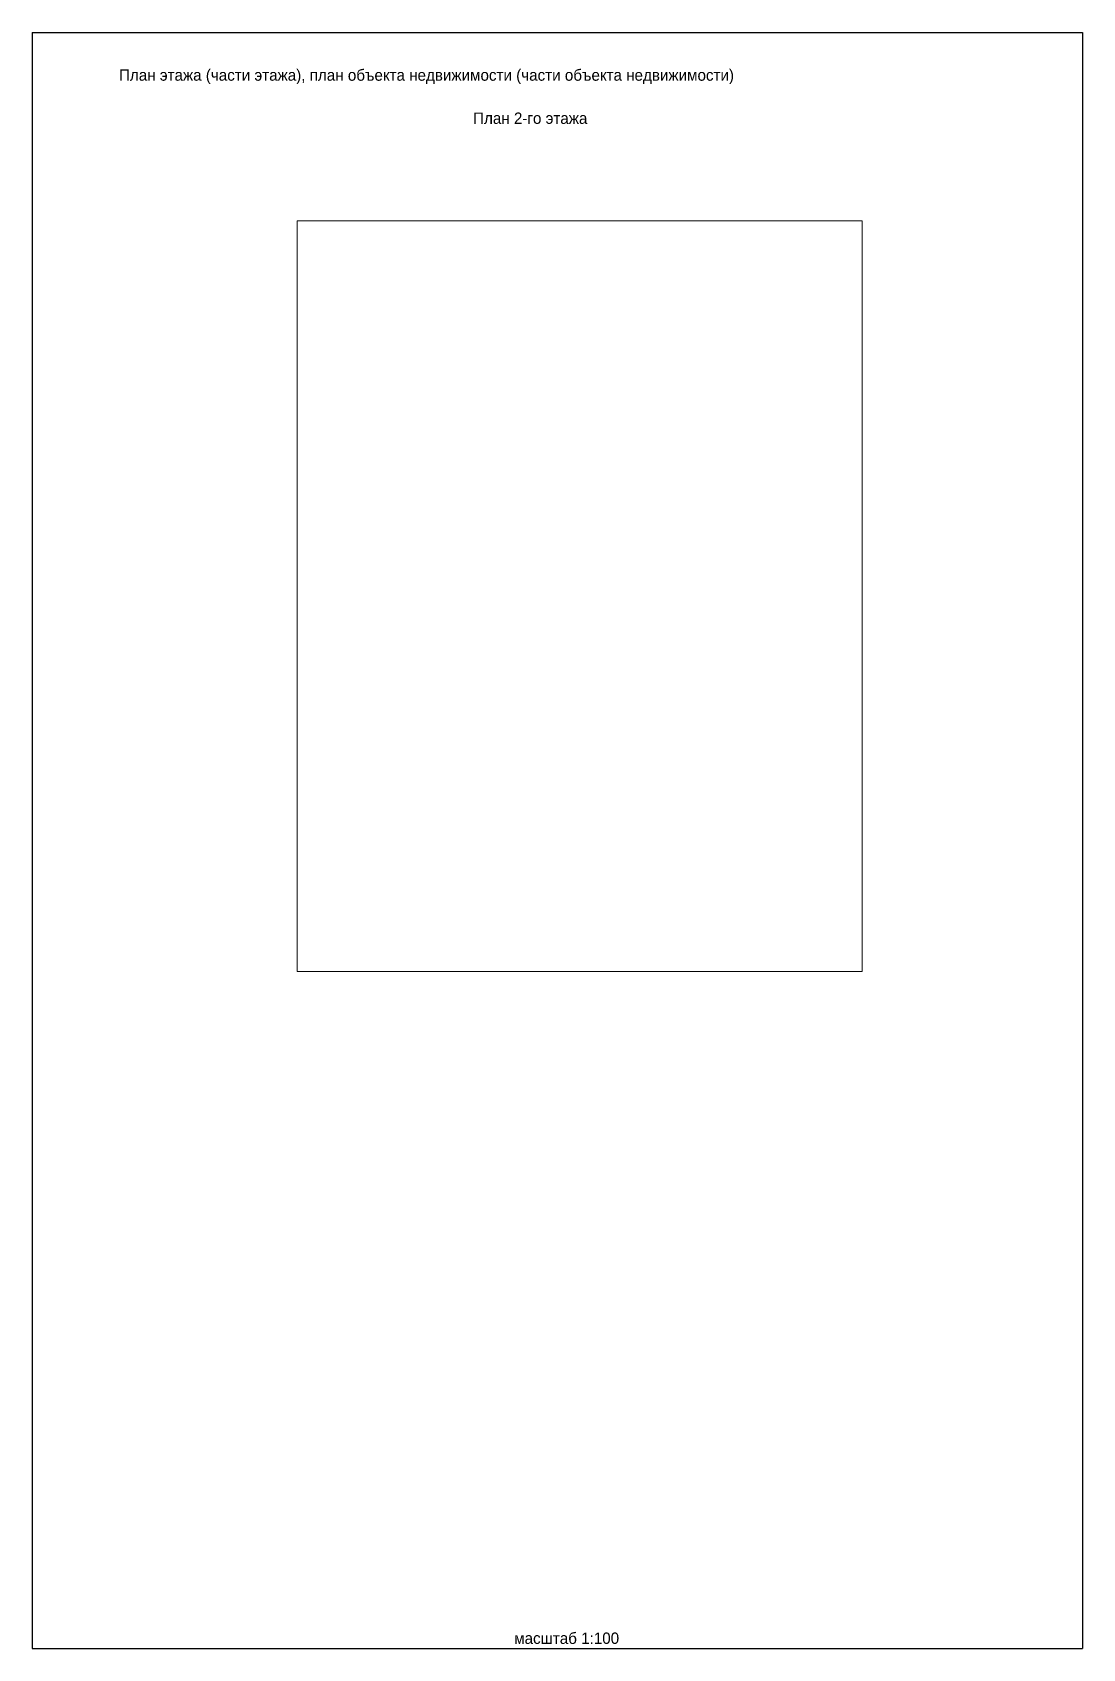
# Paper-space layout 'План здания 2 эт' of a CAD drawing. Header units: millimetres. Extents: x 16 to 201, y 1 to 286.
import ezdxf

# ---------------------------------------------------------------- set-up
doc = ezdxf.new("R2010")
doc.units = ezdxf.units.MM
doc.layers.add('Заголовок', color=7, linetype='Continuous')
doc.layers.add('Рамки Чертежей', color=7, linetype='Continuous')

psp = doc.layouts.new('План здания 2 эт')

# ---------------------------------------------------------------- linework, layer by layer
at = {"layer": 'Рамки Чертежей'}
for p, q in [((15.91, 285.75), (200.91, 285.75)), ((15.91, 285.75), (15.91, 1.07)), ((200.91, 285.75), (200.91, 1.07)), ((15.91, 1.07), (200.91, 1.07)), ((15.91, 1.07), (200.91, 1.07))]:
    psp.add_line(p, q, dxfattribs=at)

# ---------------------------------------------------------------- texts
at = {"layer": 'Заголовок'}
for s, p in [('План этажа (части этажа), план объекта недвижимости (части объекта недвижимости)', (31.18, 277.23)), ('План 2-го этажа', (93.55, 269.63)), ('масштаб 1:100', (100.78, 1.91))]:
    psp.add_text(s, height=2, dxfattribs=at).set_placement(p)

# ---------------------------------------------------------------- viewports
at = {"layer": '0'}
psp.add_viewport(center=(112.32, 186.44), size=(99.54, 132.246), view_center_point=(424.293, 127.999), view_height=13.2246, dxfattribs=at)

doc.saveas('drawing.dxf')
